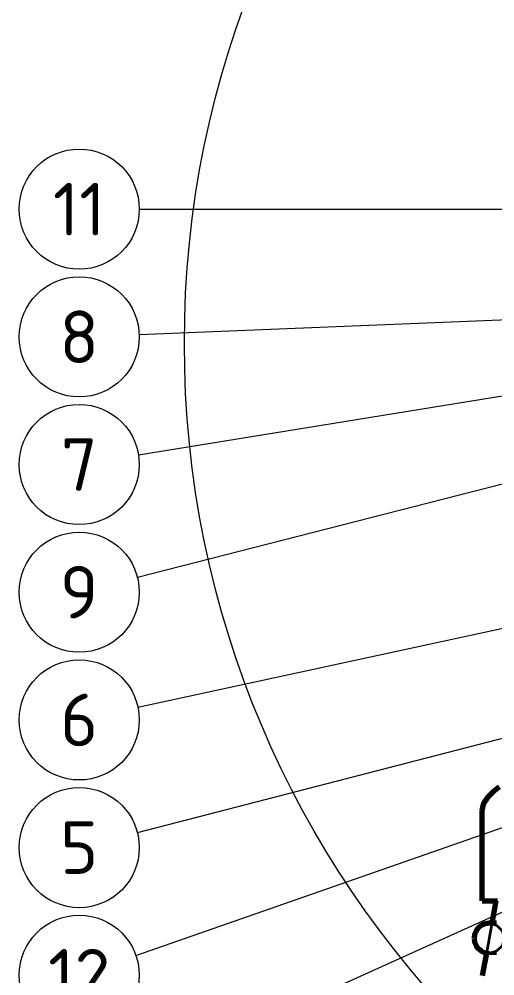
# Model space of a CAD drawing. Header units: millimetres. Extents: x 0 to 2208, y 0 to 420.
# Drawn here: x 740.4 to 772.1, y 283.6 to 347.3 of the extents above; entities that cross this region are included whole.
import ezdxf
from ezdxf.enums import TextEntityAlignment as Align

# ---------------------------------------------------------------- set-up
doc = ezdxf.new("R2010")
doc.units = ezdxf.units.MM
doc.linetypes.add('IRAM-E-TRAZOS', pattern=[5, 4, -1])
for name, color, linetype, lineweight in [('01-VISIBLE', 7, 'CONTINUOUS', 70), ('02-OCULTA', 4, 'IRAM-E-TRAZOS', 35), ('06-TEXTO', 7, 'CONTINUOUS', 25), ('08-FINA', 5, 'CONTINUOUS', 18)]:
    doc.layers.add(name, color=color, linetype=linetype, lineweight=lineweight)
doc.styles.add('ISO3098', font='isocpeur.ttf')

msp = doc.modelspace()

# ---------------------------------------------------------------- linework, layer by layer
at = {"layer": '01-VISIBLE'}
for points in [[(771.254, 294.645), (771.364, 295.14), (771.641, 295.568), (772.002, 295.927), (772.41, 296.235)], [(771.254, 288.645), (771.254, 294.645)], [(771.254, 288.645), (771.755, 288.645), (772.257, 288.645)], [(772.154, 288.645), (771.884, 287.145)], [(771.704, 287.145), (771.445, 287.111), (771.204, 287.011), (770.997, 286.852), (770.838, 286.645), (770.738, 286.404), (770.704, 286.145)], [(771.704, 287.145), (771.704, 287.145), (771.704, 287.145), (771.704, 287.145), (771.704, 287.145)], [(771.704, 287.145), (771.704, 287.145)], [(771.704, 287.145), (771.704, 287.145)], [(772.206, 287.145), (771.704, 287.145)], [(770.704, 286.145), (770.738, 285.886), (770.838, 285.645), (770.997, 285.438), (771.204, 285.279), (771.445, 285.179), (771.704, 285.145)], [(771.527, 285.161), (771.254, 283.645)]]:
    msp.add_lwpolyline(points, dxfattribs=at)
at = {"layer": '02-OCULTA'}
for points in [[(772.257, 288.645), (771.755, 288.645), (771.254, 288.645)], [(771.884, 287.145), (771.527, 285.161)], [(772.206, 287.145), (771.704, 287.145)], [(771.704, 287.145), (772.204, 287.011), (772.57, 286.645), (772.704, 286.145), (772.57, 285.645), (772.204, 285.279), (771.704, 285.145)], [(771.704, 285.145), (772.206, 285.145)], [(771.704, 285.145), (772.206, 285.145)]]:
    msp.add_lwpolyline(points, dxfattribs=at)
at = {"layer": '08-FINA'}
for p, q in [((748.417, 334.685), (798.954, 334.685)), ((748.413, 326.347), (805.354, 328.655)), ((748.365, 318.326), (806.204, 327.72)), ((748.292, 310.178), (809.354, 325.82)), ((748.326, 301.532), (809.354, 314.755)), ((748.29, 293.185), (809.354, 308.955)), ((748.193, 285.004), (816.454, 308.855)), ((748.062, 276.831), (809.354, 304.495))]:
    msp.add_line(p, q, dxfattribs=at)
for centre, radius in [((816.667, 325.75), 65.25), ((744.417, 334.685), 4), ((744.417, 326.185), 4), ((744.417, 317.685), 4), ((744.417, 309.185), 4), ((744.417, 300.685), 4), ((744.417, 292.185), 4), ((744.417, 283.685), 4)]:
    msp.add_circle(centre, radius, dxfattribs=at)

# ---------------------------------------------------------------- texts
at = {"layer": '06-TEXTO', "style": 'ISO3098'}
for s, p in [('11', (744.417, 334.685)), ('8', (744.417, 326.185)), ('7', (744.417, 317.685)), ('9', (744.417, 309.185)), ('6', (744.417, 300.685)), ('5', (744.417, 292.185)), ('12', (744.417, 283.685))]:
    msp.add_text(s, height=3.5, dxfattribs=at).set_placement(p, align=Align.MIDDLE_CENTER)

doc.saveas('drawing.dxf')
